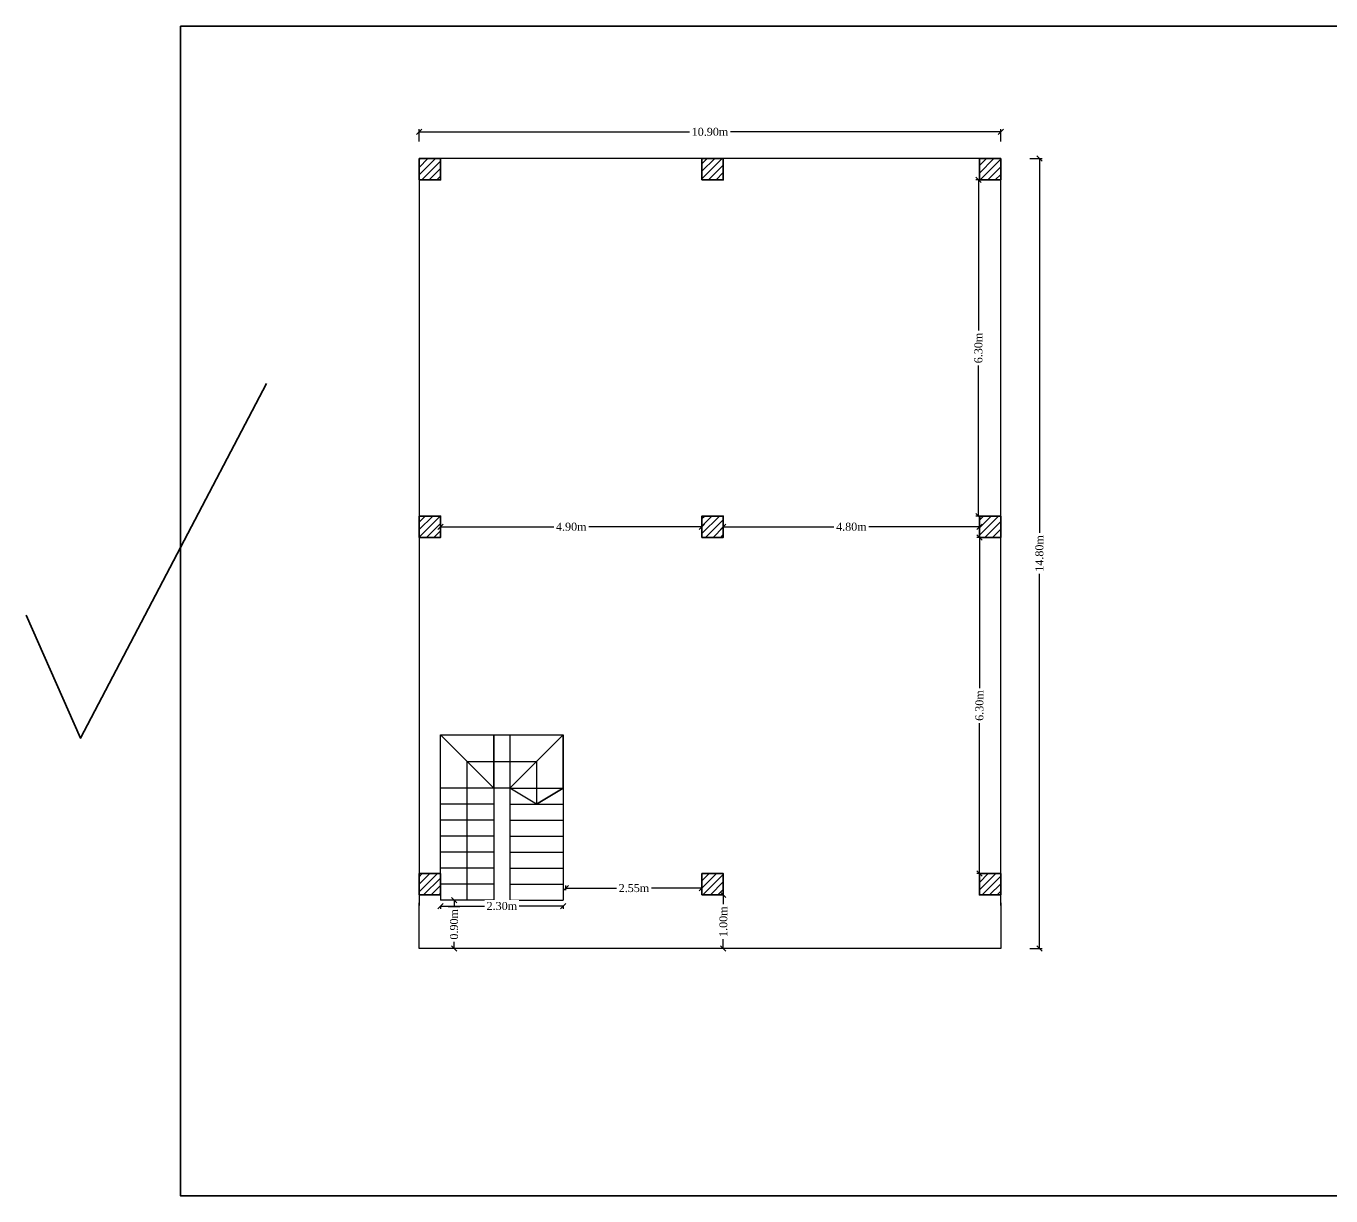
# Model space of a CAD drawing. Header units: millimetres. Extents: x 860 to 1444, y -43 to 267.
# Drawn here: x 1216.22 to 1240.67, y 193.43 to 215.35 of the extents above; entities that cross this region are included whole.
import ezdxf

# ---------------------------------------------------------------- set-up
doc = ezdxf.new("R2010")
doc.units = ezdxf.units.MM
doc.header["$MEASUREMENT"] = 0
doc.styles.add('Peshawa CENTER', font='times.ttf', dxfattribs={"height": 0.15})
doc.dimstyles.new('Peshawa', dxfattribs={"dimtxt": 0.15, "dimasz": 0.1, "dimexe": 0.05, "dimexo": 0.25, "dimgap": 0.05, "dimtad": 0, "dimtoh": 1, "dimzin": 0, "dimdsep": 46, "dimtxsty": 'Peshawa CENTER', "dimblk": 'OBLIQUE', "dimcen": 0.09, "dimclrd": 251, "dimclre": 251, "dimclrt": 7, "dimadec": 0, "dimazin": 0, "dimtfac": 1, "dimtofl": 0, "dimtmove": 0, "dimatfit": 3, "dimldrblk": 'NONE', "dimfxl": 0, "dimtolj": 1, "dimtzin": 0, "dimarcsym": 0})

# ---------------------------------------------------------------- blocks, each defined once
blk = doc.blocks.new('_Oblique')
at = {"color": 0, "linetype": 'ByBlock', "lineweight": -2}
blk.add_line((-0.5, -0.5), (0.5, 0.5), dxfattribs=at)
blk = doc.blocks.new('*D480')
at = {"color": 251, "lineweight": -2, "transparency": 16777216}
for p, q in [((1234.084, 205.769), (1234.034, 205.769)), ((1234.084, 205.769), (1234.084, 202.944)), ((1234.084, 199.469), (1234.084, 202.295)), ((1234.084, 199.469), (1234.034, 199.469))]:
    blk.add_line(p, q, dxfattribs=at)
at = {"layer": 'Defpoints', "color": 0, "transparency": 16777216}
for p in [(1234.084, 205.769), (1234.084, 205.769), (1234.084, 199.469)]:
    blk.add_point(p, dxfattribs=at)
at = {"color": 251, "lineweight": -2, "transparency": 16777216, "xscale": 0.1, "yscale": 0.1, "zscale": 0.1}
for p, rotation in [((1234.084, 205.769), 90), ((1234.084, 199.469), 270)]:
    blk.add_blockref('_Oblique', p, dxfattribs=dict(at, rotation=rotation))
at = {"color": 7, "transparency": 16777216, "insert": (1234.084, 202.619), "char_height": 0.15, "attachment_point": 5, "rotation": 90, "style": 'Peshawa CENTER', "bg_fill": 3, "box_fill_scale": 1.25, "bg_fill_color": 256, "bg_fill_true_color": 13158600, "bg_fill_transparency": 1131724}
blk.add_mtext('\\A1;6.30m', dxfattribs=at)
blk = doc.blocks.new('_None')
blk = doc.blocks.new('*D481')
at = {"color": 251, "lineweight": -2, "transparency": 16777216}
for p, q in [((1234.065, 212.469), (1234.015, 212.469)), ((1234.065, 212.469), (1234.065, 209.644)), ((1234.065, 206.169), (1234.065, 208.995)), ((1234.065, 206.169), (1234.015, 206.169))]:
    blk.add_line(p, q, dxfattribs=at)
at = {"layer": 'Defpoints', "color": 0, "transparency": 16777216}
for p in [(1234.065, 212.469), (1234.084, 212.469), (1234.084, 206.169)]:
    blk.add_point(p, dxfattribs=at)
at = {"color": 251, "lineweight": -2, "transparency": 16777216, "xscale": 0.1, "yscale": 0.1, "zscale": 0.1}
for p, rotation in [((1234.065, 212.469), 90), ((1234.065, 206.169), 270)]:
    blk.add_blockref('_Oblique', p, dxfattribs=dict(at, rotation=rotation))
at = {"color": 7, "transparency": 16777216, "insert": (1234.065, 209.319), "char_height": 0.15, "attachment_point": 5, "rotation": 90, "style": 'Peshawa CENTER', "bg_fill": 3, "box_fill_scale": 1.25, "bg_fill_color": 256, "bg_fill_true_color": 13158600, "bg_fill_transparency": 7729500}
blk.add_mtext('\\A1;6.30m', dxfattribs=at)
blk = doc.blocks.new('*D482')
at = {"color": 251, "lineweight": -2, "transparency": 16777216}
for p, q in [((1229.284, 205.969), (1229.284, 206.019)), ((1229.284, 205.969), (1231.357, 205.969)), ((1234.084, 205.969), (1232.012, 205.969)), ((1234.084, 205.969), (1234.084, 206.019))]:
    blk.add_line(p, q, dxfattribs=at)
at = {"layer": 'Defpoints', "color": 0, "transparency": 16777216}
for p in [(1229.284, 205.969), (1229.284, 205.969), (1234.084, 205.969)]:
    blk.add_point(p, dxfattribs=at)
at = {"color": 251, "lineweight": -2, "transparency": 16777216, "xscale": 0.1, "yscale": 0.1, "zscale": 0.1, "rotation": 180}
blk.add_blockref('_Oblique', (1229.284, 205.969), dxfattribs=at)
at = {"color": 251, "lineweight": -2, "transparency": 16777216, "xscale": 0.1, "yscale": 0.1, "zscale": 0.1}
blk.add_blockref('_Oblique', (1234.084, 205.969), dxfattribs=at)
at = {"color": 7, "transparency": 16777216, "insert": (1231.684, 205.969), "char_height": 0.15, "attachment_point": 5, "style": 'Peshawa CENTER', "bg_fill": 3, "box_fill_scale": 1.25, "bg_fill_color": 256, "bg_fill_true_color": 13158600, "bg_fill_transparency": 496720}
blk.add_mtext('\\A1;4.80m', dxfattribs=at)
blk = doc.blocks.new('*D483')
at = {"color": 251, "lineweight": -2, "transparency": 16777216}
for p, q in [((1223.984, 205.969), (1223.984, 206.019)), ((1223.984, 205.969), (1226.107, 205.969)), ((1228.884, 205.969), (1226.762, 205.969)), ((1228.884, 205.969), (1228.884, 206.019))]:
    blk.add_line(p, q, dxfattribs=at)
at = {"layer": 'Defpoints', "color": 0, "transparency": 16777216}
for p in [(1223.984, 205.969), (1223.984, 205.969), (1228.884, 205.969)]:
    blk.add_point(p, dxfattribs=at)
at = {"color": 251, "lineweight": -2, "transparency": 16777216, "xscale": 0.1, "yscale": 0.1, "zscale": 0.1, "rotation": 180}
blk.add_blockref('_Oblique', (1223.984, 205.969), dxfattribs=at)
at = {"color": 251, "lineweight": -2, "transparency": 16777216, "xscale": 0.1, "yscale": 0.1, "zscale": 0.1}
blk.add_blockref('_Oblique', (1228.884, 205.969), dxfattribs=at)
at = {"color": 7, "transparency": 16777216, "insert": (1226.434, 205.969), "char_height": 0.15, "attachment_point": 5, "style": 'Peshawa CENTER', "bg_fill": 3, "box_fill_scale": 1.25, "bg_fill_color": 256, "bg_fill_true_color": 13158600, "bg_fill_transparency": 1493136}
blk.add_mtext('\\A1;4.90m', dxfattribs=at)
blk = doc.blocks.new('*D484')
at = {"color": 251, "lineweight": -2, "transparency": 16777216}
for p, q in [((1224.238, 198.969), (1224.188, 198.969)), ((1224.238, 198.969), (1224.238, 198.845)), ((1224.238, 198.069), (1224.188, 198.069)), ((1224.238, 198.069), (1224.238, 198.194))]:
    blk.add_line(p, q, dxfattribs=at)
at = {"layer": 'Defpoints', "color": 0, "transparency": 16777216}
for p in [(1224.238, 198.969), (1224.238, 198.069), (1224.238, 198.069)]:
    blk.add_point(p, dxfattribs=at)
at = {"color": 251, "lineweight": -2, "transparency": 16777216, "xscale": 0.1, "yscale": 0.1, "zscale": 0.1}
for p, rotation in [((1224.238, 198.969), 90), ((1224.238, 198.069), 270)]:
    blk.add_blockref('_Oblique', p, dxfattribs=dict(at, rotation=rotation))
at = {"color": 7, "transparency": 16777216, "insert": (1224.238, 198.519), "char_height": 0.15, "attachment_point": 5, "rotation": 90, "style": 'Peshawa CENTER', "bg_fill": 3, "box_fill_scale": 1.25, "bg_fill_color": 256, "bg_fill_true_color": 13158600, "bg_fill_transparency": 496720}
blk.add_mtext('\\A1;0.90m', dxfattribs=at)
blk = doc.blocks.new('*D485')
at = {"color": 251, "lineweight": -2, "transparency": 16777216}
for p, q in [((1223.984, 198.862), (1223.984, 198.812)), ((1223.984, 198.862), (1224.807, 198.862)), ((1226.284, 198.862), (1225.461, 198.862)), ((1226.284, 198.862), (1226.284, 198.812))]:
    blk.add_line(p, q, dxfattribs=at)
at = {"layer": 'Defpoints', "color": 0, "transparency": 16777216}
for p in [(1223.984, 198.969), (1223.984, 198.862), (1226.284, 198.969)]:
    blk.add_point(p, dxfattribs=at)
at = {"color": 251, "lineweight": -2, "transparency": 16777216, "xscale": 0.1, "yscale": 0.1, "zscale": 0.1, "rotation": 180}
blk.add_blockref('_Oblique', (1223.984, 198.862), dxfattribs=at)
at = {"color": 251, "lineweight": -2, "transparency": 16777216, "xscale": 0.1, "yscale": 0.1, "zscale": 0.1}
blk.add_blockref('_Oblique', (1226.284, 198.862), dxfattribs=at)
at = {"color": 7, "transparency": 16777216, "insert": (1225.134, 198.862), "char_height": 0.15, "attachment_point": 5, "style": 'Peshawa CENTER', "bg_fill": 3, "box_fill_scale": 1.25, "bg_fill_color": 256, "bg_fill_true_color": 13158600, "bg_fill_transparency": 1509516}
blk.add_mtext('\\A1;2.30m', dxfattribs=at)
blk = doc.blocks.new('*D486')
at = {"color": 251, "lineweight": -2, "transparency": 16777216}
for p, q in [((1223.584, 213.19), (1223.584, 213.42)), ((1223.584, 213.37), (1228.662, 213.37)), ((1234.484, 213.37), (1229.406, 213.37)), ((1234.484, 213.19), (1234.484, 213.42))]:
    blk.add_line(p, q, dxfattribs=at)
at = {"layer": 'Defpoints', "color": 0, "transparency": 16777216}
for p in [(1234.484, 213.37), (1223.584, 212.869), (1234.484, 212.869)]:
    blk.add_point(p, dxfattribs=at)
at = {"color": 251, "lineweight": -2, "transparency": 16777216, "xscale": 0.1, "yscale": 0.1, "zscale": 0.1, "rotation": 180}
blk.add_blockref('_Oblique', (1223.584, 213.37), dxfattribs=at)
at = {"color": 251, "lineweight": -2, "transparency": 16777216, "xscale": 0.1, "yscale": 0.1, "zscale": 0.1}
blk.add_blockref('_Oblique', (1234.484, 213.37), dxfattribs=at)
at = {"color": 7, "transparency": 16777216, "insert": (1229.034, 213.37), "char_height": 0.15, "attachment_point": 5, "style": 'Peshawa CENTER', "bg_fill": 3, "box_fill_scale": 1.25, "bg_fill_color": 256, "bg_fill_true_color": 13158600, "bg_fill_transparency": 497236}
blk.add_mtext('\\A1;10.90m', dxfattribs=at)
blk = doc.blocks.new('*D487')
at = {"color": 251, "lineweight": -2, "transparency": 16777216}
for p, q in [((1235.028, 212.869), (1235.258, 212.869)), ((1235.208, 212.869), (1235.208, 205.841)), ((1235.208, 198.069), (1235.208, 205.097)), ((1235.028, 198.069), (1235.258, 198.069))]:
    blk.add_line(p, q, dxfattribs=at)
at = {"layer": 'Defpoints', "color": 0, "transparency": 16777216}
for p in [(1234.484, 212.869), (1234.484, 198.069), (1235.208, 198.069)]:
    blk.add_point(p, dxfattribs=at)
at = {"color": 251, "lineweight": -2, "transparency": 16777216, "xscale": 0.1, "yscale": 0.1, "zscale": 0.1}
for p, rotation in [((1235.208, 212.869), 90), ((1235.208, 198.069), 270)]:
    blk.add_blockref('_Oblique', p, dxfattribs=dict(at, rotation=rotation))
at = {"color": 7, "transparency": 16777216, "insert": (1235.208, 205.469), "char_height": 0.15, "attachment_point": 5, "rotation": 90, "style": 'Peshawa CENTER', "bg_fill": 3, "box_fill_scale": 1.25, "bg_fill_color": 256, "bg_fill_true_color": 13158600, "bg_fill_transparency": 497236}
blk.add_mtext('\\A1;14.80m', dxfattribs=at)
blk = doc.blocks.new('*D488')
at = {"color": 251, "lineweight": -2, "transparency": 16777216}
for p, q in [((1226.334, 199.162), (1226.334, 199.247)), ((1226.334, 199.197), (1227.282, 199.197)), ((1228.884, 199.197), (1227.936, 199.197)), ((1228.884, 199.197), (1228.884, 199.247))]:
    blk.add_line(p, q, dxfattribs=at)
at = {"layer": 'Defpoints', "color": 0, "transparency": 16777216}
for p in [(1228.884, 199.197), (1228.884, 199.069), (1226.334, 198.912)]:
    blk.add_point(p, dxfattribs=at)
at = {"color": 251, "lineweight": -2, "transparency": 16777216, "xscale": 0.1, "yscale": 0.1, "zscale": 0.1, "rotation": 180}
blk.add_blockref('_Oblique', (1226.334, 199.197), dxfattribs=at)
at = {"color": 251, "lineweight": -2, "transparency": 16777216, "xscale": 0.1, "yscale": 0.1, "zscale": 0.1}
blk.add_blockref('_Oblique', (1228.884, 199.197), dxfattribs=at)
at = {"color": 7, "transparency": 16777216, "insert": (1227.609, 199.197), "char_height": 0.15, "attachment_point": 5, "style": 'Peshawa CENTER', "bg_fill": 3, "box_fill_scale": 1.25, "bg_fill_color": 256, "bg_fill_true_color": 13158600, "bg_fill_transparency": 5802092}
blk.add_mtext('\\A1;2.55m', dxfattribs=at)
blk = doc.blocks.new('*D489')
at = {"color": 251, "lineweight": -2, "transparency": 16777216}
for p, q in [((1229.284, 199.069), (1229.234, 199.069)), ((1229.284, 199.069), (1229.284, 198.886)), ((1229.284, 198.069), (1229.234, 198.069)), ((1229.284, 198.069), (1229.284, 198.253))]:
    blk.add_line(p, q, dxfattribs=at)
at = {"layer": 'Defpoints', "color": 0, "transparency": 16777216}
for p in [(1229.284, 199.069), (1229.284, 198.069), (1229.284, 198.069)]:
    blk.add_point(p, dxfattribs=at)
at = {"color": 251, "lineweight": -2, "transparency": 16777216, "xscale": 0.1, "yscale": 0.1, "zscale": 0.1}
for p, rotation in [((1229.284, 199.069), 90), ((1229.284, 198.069), 270)]:
    blk.add_blockref('_Oblique', p, dxfattribs=dict(at, rotation=rotation))
at = {"color": 7, "transparency": 16777216, "insert": (1229.284, 198.569), "char_height": 0.15, "attachment_point": 5, "rotation": 90, "style": 'Peshawa CENTER', "bg_fill": 3, "box_fill_scale": 1.25, "bg_fill_color": 256, "bg_fill_true_color": 13158600, "bg_fill_transparency": 3004272}
blk.add_mtext('\\A1;1.00m', dxfattribs=at)

msp = doc.modelspace()

# ---------------------------------------------------------------- hatches: boundary and pattern name
h = msp.add_hatch()
h.set_pattern_fill('ANSI31', color=256, scale=0.8, style=0)
h.paths.add_polyline_path([(1229.28426, 212.86924), (1228.88426, 212.86924), (1228.88426, 212.46924), (1229.28426, 212.46924)])
h.paths.add_polyline_path([(1223.98426, 212.86924), (1223.58426, 212.86924), (1223.58426, 212.46924), (1223.98426, 212.46924)])
h.paths.add_polyline_path([(1223.98426, 206.16924), (1223.58426, 206.16924), (1223.58426, 205.76924), (1223.98426, 205.76924)])
h.paths.add_polyline_path([(1229.28426, 206.16924), (1228.88426, 206.16924), (1228.88426, 205.76924), (1229.28426, 205.76924)])
h.paths.add_polyline_path([(1234.48426, 206.16924), (1234.08426, 206.16924), (1234.08426, 205.76924), (1234.48426, 205.76924)])
h.paths.add_polyline_path([(1234.48426, 199.46924), (1234.08426, 199.46924), (1234.08426, 199.06924), (1234.48426, 199.06924)])
h.paths.add_polyline_path([(1229.28426, 199.46924), (1228.88426, 199.46924), (1228.88426, 199.06924), (1229.28426, 199.06924)])
h.paths.add_polyline_path([(1223.98426, 199.46924), (1223.58426, 199.46924), (1223.58426, 199.06924), (1223.98426, 199.06924), (1223.98426, 199.16924)])
h.paths.add_polyline_path([(1234.48426, 212.86924), (1234.08426, 212.86924), (1234.08426, 212.46924), (1234.48426, 212.46924)])

# ---------------------------------------------------------------- linework, layer by layer
for p, q in [((1224.98426, 201.06924), (1223.98426, 202.06924)), ((1224.98426, 201.06924), (1224.98426, 202.06924)), ((1224.98426, 201.06924), (1224.98426, 202.06924)), ((1225.28426, 201.06924), (1226.28426, 202.06924)), ((1223.98426, 199.16924), (1223.98426, 201.26924)), ((1224.98426, 201.06924), (1223.98426, 201.06924)), ((1224.98426, 201.06924), (1224.98426, 198.96924)), ((1225.28426, 201.06924), (1224.98426, 201.06924)), ((1225.28426, 201.06924), (1226.28426, 201.06924)), ((1225.28426, 201.06924), (1225.28426, 198.96924)), ((1224.98426, 200.76924), (1223.98426, 200.76924)), ((1225.28426, 200.76924), (1226.28426, 200.76924)), ((1224.98426, 200.46924), (1223.98426, 200.46924)), ((1225.28426, 200.46924), (1226.28426, 200.46924)), ((1224.98426, 200.16924), (1223.98426, 200.16924)), ((1225.28426, 200.16924), (1226.28426, 200.16924)), ((1224.98426, 199.86924), (1223.98426, 199.86924)), ((1225.28426, 199.86924), (1226.28426, 199.86924)), ((1224.98426, 199.56924), (1223.98426, 199.56924)), ((1225.28426, 199.56924), (1226.28426, 199.56924)), ((1224.98426, 199.26924), (1223.98426, 199.26924)), ((1223.98426, 199.06924), (1223.98426, 199.16924)), ((1223.98426, 199.06924), (1223.98426, 198.96924)), ((1225.28426, 199.26924), (1226.28426, 199.26924)), ((1224.98426, 198.96924), (1223.98426, 198.96924)), ((1225.28426, 198.96924), (1226.28426, 198.96924))]:
    msp.add_line(p, q)
for points in [[(1234.48426, 198.86924), (1234.48426, 212.86924), (1223.58426, 212.86924), (1223.58426, 198.86924)], [(1224.98426, 202.06924), (1226.28426, 202.06924), (1226.28426, 198.96924)], [(1225.28426, 202.06924), (1225.28426, 201.06924), (1226.28426, 201.06924), (1226.28426, 202.06924)], [(1234.48426, 198.91924), (1234.48426, 198.06924), (1223.58426, 198.06924), (1223.58426, 198.91924)]]:
    msp.add_lwpolyline(points)
at = {"lineweight": 35}
for points in [[(1223.58426, 212.46924), (1223.98426, 212.46924), (1223.98426, 212.86924), (1223.58426, 212.86924)], [(1228.88426, 212.46924), (1229.28426, 212.46924), (1229.28426, 212.86924), (1228.88426, 212.86924)], [(1234.48426, 212.46924), (1234.08426, 212.46924), (1234.08426, 212.86924), (1234.48426, 212.86924)], [(1223.58426, 205.76924), (1223.98426, 205.76924), (1223.98426, 206.16924), (1223.58426, 206.16924)], [(1228.88426, 205.76924), (1229.28426, 205.76924), (1229.28426, 206.16924), (1228.88426, 206.16924)], [(1234.48426, 205.76924), (1234.08426, 205.76924), (1234.08426, 206.16924), (1234.48426, 206.16924)], [(1223.58426, 199.06924), (1223.98426, 199.06924), (1223.98426, 199.46924), (1223.58426, 199.46924)], [(1228.88426, 199.06924), (1229.28426, 199.06924), (1229.28426, 199.46924), (1228.88426, 199.46924)], [(1234.48426, 199.06924), (1234.08426, 199.06924), (1234.08426, 199.46924), (1234.48426, 199.46924)]]:
    msp.add_lwpolyline(points, close=True, dxfattribs=at)
at = {"color": 1, "lineweight": 35}
msp.add_lwpolyline([(1216.21781, 204.31052), (1217.23685, 202.00577), (1220.72304, 208.65201)], dxfattribs=at)
msp.add_lwpolyline([(1224.98426, 201.06924), (1223.98426, 201.06924), (1223.98426, 202.06924), (1224.98426, 202.06924)], close=True)

# ---------------------------------------------------------------- next in the draw order: dimensions: what is measured, and where the dimension line sits
for base, p1, p2, picture, middle in [((1234.48426, 213.36962), (1223.58426, 212.86924), (1234.48426, 212.86924), '*D486', (1229.03426, 213.36962)), ((1223.98426, 205.96924), (1228.88426, 205.96924), (1223.98426, 205.96924), '*D483', (1226.43426, 205.96924))]:
    dim = msp.add_linear_dim(base=base, p1=p1, p2=p2, dimstyle='Peshawa', override={"dimpost": 'm', "dimfxlon": 1, "dimtfill": 1})
    dim.commit()
    dim.dimension.update_dxf_attribs({"geometry": picture, "text_midpoint": middle})
for base, p1, p2, picture, middle in [((1234.06531, 212.46924), (1234.08426, 206.16924), (1234.08426, 212.46924), '*D481', (1234.06531, 209.31924)), ((1234.08426, 205.76924), (1234.08426, 199.46924), (1234.08426, 205.76924), '*D480', (1234.08426, 202.61924)), ((1229.28426, 198.06924), (1229.28426, 199.06924), (1229.28426, 198.06924), '*D489', (1229.28426, 198.56924)), ((1224.23779, 198.06924), (1224.23779, 198.96924), (1224.23779, 198.06924), '*D484', (1224.23779, 198.51924))]:
    dim = msp.add_linear_dim(base=base, p1=p1, p2=p2, angle=90, dimstyle='Peshawa', override={"dimpost": 'm', "dimfxlon": 1, "dimtfill": 1})
    dim.commit()
    dim.dimension.update_dxf_attribs({"geometry": picture, "text_midpoint": middle})

# ---------------------------------------------------------------- next in the draw order: dimensions: what is measured, and where the dimension line sits
dim = msp.add_linear_dim(base=(1235.20798, 198.06924), p1=(1234.48426, 212.86924), p2=(1234.48426, 198.06924), angle=90, dimstyle='Peshawa', override={"dimpost": 'm', "dimfxlon": 1, "dimtfill": 1})
dim.commit()
dim.dimension.update_dxf_attribs({"geometry": '*D487', "text_midpoint": (1235.20798, 205.46924)})
for base, p1, p2, picture, middle in [((1229.28426, 205.96924), (1234.08426, 205.96924), (1229.28426, 205.96924), '*D482', (1231.68426, 205.96924)), ((1223.98426, 198.86151), (1226.28426, 198.96924), (1223.98426, 198.96924), '*D485', (1225.13426, 198.86151))]:
    dim = msp.add_linear_dim(base=base, p1=p1, p2=p2, dimstyle='Peshawa', override={"dimpost": 'm', "dimfxlon": 1, "dimtfill": 1})
    dim.commit()
    dim.dimension.update_dxf_attribs({"geometry": picture, "text_midpoint": middle})

# ---------------------------------------------------------------- next in the draw order: linework, layer by layer
msp.add_lwpolyline([(1224.48426, 198.96924), (1224.48426, 201.56924), (1225.78426, 201.56924), (1225.78426, 200.76924), (1226.28426, 201.06924), (1225.78426, 200.76924), (1225.28426, 201.06924)])

# ---------------------------------------------------------------- next in the draw order: dimensions: what is measured, and where the dimension line sits
dim = msp.add_linear_dim(base=(1228.88426, 199.19678), p1=(1226.33426, 198.91151), p2=(1228.88426, 199.06924), dimstyle='Peshawa', override={"dimpost": 'm', "dimfxlon": 1, "dimtfill": 1})
dim.commit()
dim.dimension.update_dxf_attribs({"geometry": '*D488', "text_midpoint": (1227.60926, 199.19678)})

# ---------------------------------------------------------------- next in the draw order: linework, layer by layer
msp.add_lwpolyline([(1219.11403, 215.35185), (1273.03589, 215.35185), (1273.66692, 193.42998), (1219.11403, 193.42998)], close=True, dxfattribs=at)

doc.saveas('drawing.dxf')
